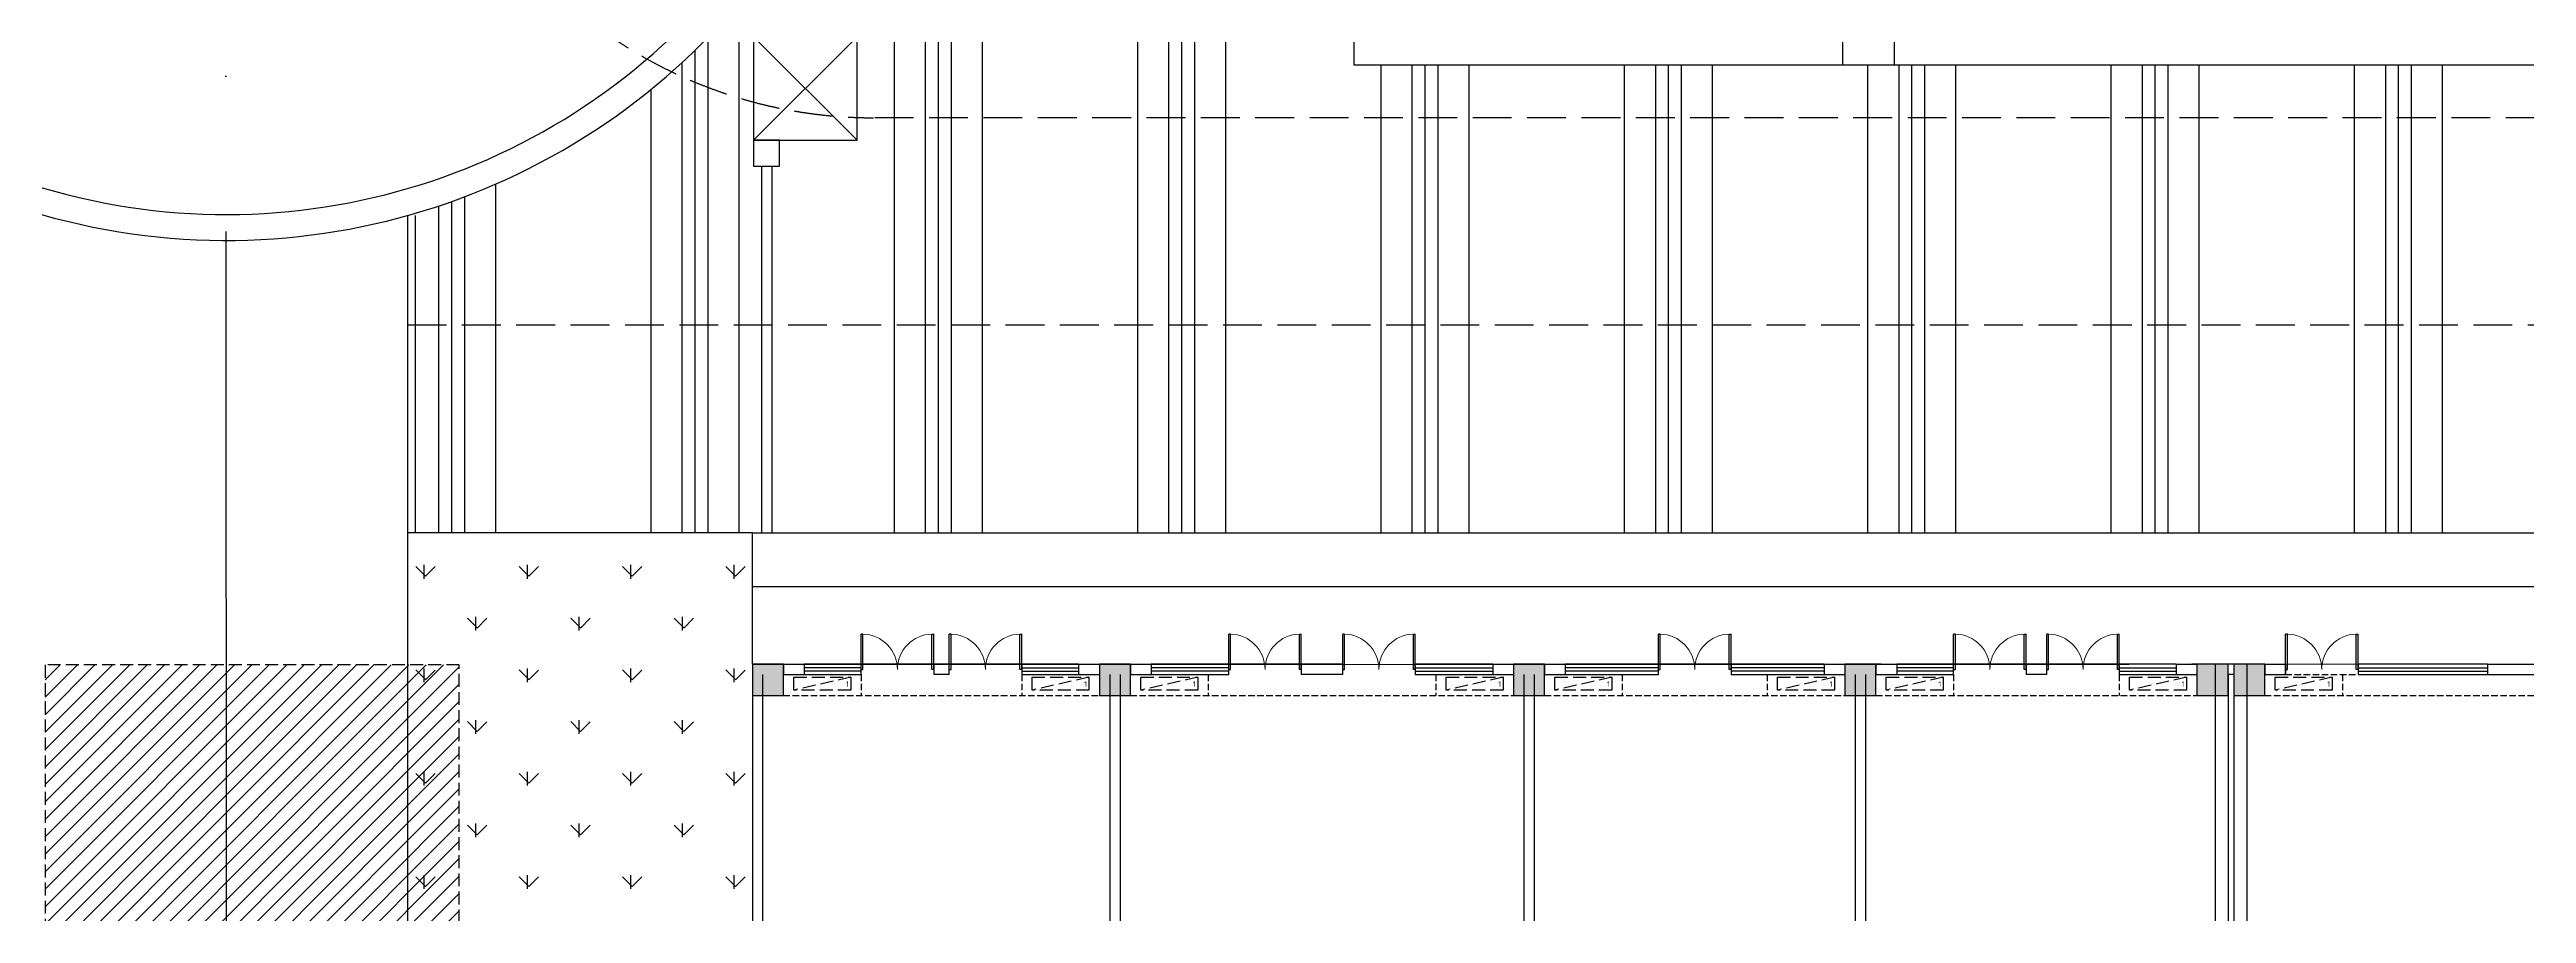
# Model space of a CAD drawing. Header units: millimetres. Extents: x 36720183 to 38160956, y 58934012 to 60388477.
# Drawn here: x 37601672 to 37649512, y 59376333 to 59393007 of the extents above; entities that cross this region are included whole.
import ezdxf

# ---------------------------------------------------------------- set-up
doc = ezdxf.new("R2010")
doc.units = ezdxf.units.MM
doc.header["$LTSCALE"] = 1000
doc.header["$MEASUREMENT"] = 0
doc.linetypes.add('ACAD_ISO04W100', pattern=[30, 24, -3, 0, -3])
doc.linetypes.add('DASH', pattern=[0.35, 0.25, -0.1])
for name, color, linetype in [('@ 绿化', 8, 'Continuous'), ('@HATCH', 8, 'Continuous'), ('@YL', 2, 'Continuous'), ('@填充', 8, 'Continuous'), ('@扑救面填充', 8, 'Continuous'), ('@铺装', 2, 'Continuous'), ('COLUMN', 9, 'Continuous'), ('CURTWALL', 4, 'Continuous'), ('DL_道路中线_支路网_', 4, 'ACAD_ISO04W100'), ('DL_道路红线_支路网_', 1, 'Continuous'), ('PUB_HATCH', 8, 'Continuous'), ('PUB_TEXT', 7, 'Continuous'), ('WALL', 4, 'Continuous'), ('WINDOW', 2, 'Continuous'), ('扑救面', 2, 'Continuous'), ('空调', 115, 'Continuous'), ('空调机位', 7, 'Continuous')]:
    doc.layers.add(name, color=color, linetype=linetype)
doc.styles.get("Standard").update_dxf_attribs({"font": 'gbenor.shx', "bigfont": 'gbcbig.shx'})

# ---------------------------------------------------------------- blocks, each defined once
blk = doc.blocks.new('ba')
at = {"color": 8}
blk.add_lwpolyline([(-1948, -52), (52, -52), (52, 1948), (-1948, 1948)], close=True, dxfattribs=at)
for points in [[(52, -52), (-1948, 1948)], [(-1948, -52), (52, 1948)]]:
    blk.add_lwpolyline(points, dxfattribs=at)
blk = doc.blocks.new('_FZH')
blk.add_lwpolyline([(-0.5, -0.5), (0.5, -0.5), (0.5, 0.5), (-0.5, 0.5)], close=True)
at = {"layer": 'PUB_HATCH'}
blk.add_solid([(-0.5, -0.5), (0.5, -0.5), (-0.5, 0.5), (0.5, 0.5)], dxfattribs=at)
blk = doc.blocks.new('ktjw')
at = {"layer": '空调机位', "linetype": 'DASH'}
blk.add_lwpolyline([(37896228, 59430172), (37896228, 59429922), (37895128, 59429922), (37895128, 59430172)], close=True, dxfattribs=at)
blk.add_lwpolyline([(37896228, 59430172), (37895128, 59429922)], dxfattribs=at)
at = {"layer": 'PUB_TEXT', "color": 0}
blk.add_text('1', height=105, dxfattribs=at).set_placement((37896134, 59429987))
blk = doc.blocks.new('$DorLib2D$00000002')
for p, q in [((-0.5, 0), (-0.5, 0.4875)), ((-0.475, 0.4875), (-0.5, 0.4875)), ((-0.475, 0), (-0.475, 0.4875)), ((0.475, 0), (0.475, 0.4875)), ((0.475, 0.4875), (0.5, 0.4875)), ((0.5, 0), (0.5, 0.4875)), ((-0.5, 0), (-0.475, 0)), ((0.5, 0), (0.475, 0))]:
    blk.add_line(p, q)
at = {"lineweight": 13}
for centre, start, end in [((-0.4875, 0), 0, 88.53072), ((0.4875, 0), 91.46928, 180)]:
    blk.add_arc(centre, 0.4875, start, end, dxfattribs=at)
blk = doc.blocks.new('D7D8scpm')
at = {"layer": '@铺装', "color": 6, "ltscale": 0.2}
for p, q in [((415521.6, -161420), (414121.6, -161420)), ((417221.6, -161420), (415821.6, -161420)), ((422621.4, -161420), (421221.4, -161420)), ((430921.4, -161420), (429521.4, -161420)), ((438421.5, -161420), (435221.5, -161420))]:
    blk.add_line(p, q, dxfattribs=at)
at = {"layer": 'CURTWALL', "color": 6}
for p, q in [((412021.6, -161420), (412021.6, -170294.8)), ((412221.6, -170294.8), (412221.6, -161620)), ((414121.6, -161420), (413021.6, -161420)), ((414121.6, -161486.6), (413021.6, -161486.6)), ((414121.6, -161553.3), (413021.6, -161553.3)), ((413021.6, -161620), (414121.6, -161620)), ((414121.6, -161620), (414121.6, -161420)), ((415521.6, -161420), (415521.6, -161620)), ((415821.6, -161620), (415821.6, -161420)), ((418321.6, -161420), (417221.6, -161420)), ((417221.6, -161420), (417221.6, -161620)), ((417221.6, -161486.6), (418321.6, -161486.6)), ((417221.6, -161553.3), (418321.6, -161553.3)), ((417221.6, -161620), (418321.6, -161620)), ((421221.4, -161420), (419721.4, -161420)), ((421221.4, -161486.7), (419721.4, -161486.7)), ((421221.4, -161553.4), (419721.4, -161553.4)), ((419721.4, -161620), (421221.4, -161620)), ((421221.4, -161620), (421221.4, -161420)), ((422621.4, -161420), (422621.4, -161620)), ((423421.4, -161620), (423421.4, -161420)), ((426321.4, -161420), (424821.4, -161420)), ((424821.4, -161420), (424821.4, -161620)), ((424821.4, -161486.7), (426321.4, -161486.7)), ((424821.4, -161553.4), (426321.4, -161553.4)), ((424821.4, -161620), (426321.4, -161620)), ((429521.4, -161420), (427721.4, -161420)), ((429521.4, -161486.6), (427721.4, -161486.6)), ((429521.4, -161553.3), (427721.4, -161553.3)), ((427721.4, -161620), (429521.4, -161620)), ((429521.4, -161620), (429521.4, -161420)), ((432721.4, -161420), (430921.4, -161420)), ((430921.4, -161420), (430921.4, -161620)), ((432721.4, -161486.6), (430921.4, -161486.6)), ((432721.4, -161553.3), (430921.4, -161553.3)), ((430921.4, -161620), (432721.4, -161620)), ((433821.5, -161420), (433421.5, -161420)), ((435221.5, -161420), (434121.5, -161420)), ((435221.5, -161486.6), (434121.5, -161486.6)), ((435221.5, -161553.3), (434121.5, -161553.3)), ((434121.5, -161620), (435221.5, -161620)), ((435221.5, -161620), (435221.5, -161420)), ((436621.5, -161420), (436621.5, -161620)), ((437021.5, -161620), (437021.5, -161420)), ((439521.5, -161420), (438421.5, -161420)), ((438421.5, -161420), (438421.5, -161620)), ((438421.5, -161486.6), (439521.5, -161486.6)), ((438421.5, -161553.3), (439521.5, -161553.3)), ((438421.5, -161620), (439521.5, -161620)), ((440321.5, -161420), (439821.5, -161420)), ((441631.5, -161620), (441631.5, -161420)), ((445531.5, -161420), (443031.5, -161420)), ((443031.5, -161420), (443031.5, -161620)), ((443031.5, -161486.6), (445531.5, -161486.6)), ((443031.5, -161553.3), (445531.5, -161553.3)), ((443031.5, -161620), (445531.5, -161620))]:
    blk.add_line(p, q, dxfattribs=at)
at = {"layer": 'WALL', "color": 6}
for p, q in [((412621.6, -161420), (413021.6, -161420)), ((412621.6, -161420), (412621.6, -161620)), ((412621.6, -161620), (413021.6, -161620)), ((413021.6, -161420), (413021.6, -161620)), ((415821.6, -161420), (415521.6, -161420)), ((415821.6, -161620), (415521.6, -161620)), ((415921.6, -161420), (415821.6, -161420)), ((418321.6, -161420), (418721.6, -161420)), ((418321.6, -161420), (418321.6, -161620)), ((418321.6, -161620), (418721.6, -161620)), ((418721.6, -161420), (418721.6, -161620)), ((418921.4, -161620), (418921.4, -173432.9)), ((419121.4, -161620), (419121.4, -173432.9)), ((419321.4, -161420), (419721.4, -161420)), ((419321.4, -161420), (419321.4, -161620)), ((419321.4, -161620), (419721.4, -161620)), ((419721.4, -161420), (419721.4, -161620)), ((423421.4, -161420), (422621.4, -161420)), ((423421.4, -161620), (422621.4, -161620)), ((426321.4, -161420), (426721.4, -161420)), ((426321.4, -161420), (426321.4, -161620)), ((426321.4, -161620), (426721.4, -161620)), ((426721.4, -161420), (426721.4, -161620)), ((426921.4, -161620), (426921.4, -170294.8)), ((427121.4, -161620), (427121.4, -170294.8)), ((427321.4, -161420), (427721.4, -161420)), ((427321.4, -161420), (427321.4, -161620)), ((427321.4, -161620), (427721.4, -161620)), ((427721.4, -161420), (427721.4, -161620)), ((432721.4, -161420), (433121.5, -161420)), ((432721.4, -161420), (432721.4, -161620)), ((432721.4, -161620), (433121.5, -161620)), ((433121.5, -161420), (433121.5, -161620)), ((433321.5, -161620), (433321.5, -173419.8)), ((433521.5, -161620), (433521.5, -173419.8)), ((433721.5, -161420), (434121.5, -161420)), ((433721.5, -161420), (433721.5, -161620)), ((433721.5, -161620), (434121.5, -161620)), ((434121.5, -161420), (434121.5, -161620)), ((437021.5, -161420), (436621.5, -161420)), ((437021.5, -161620), (436621.5, -161620)), ((439521.5, -161420), (439921.5, -161420)), ((439521.5, -161420), (439521.5, -161620)), ((439521.5, -161620), (439921.5, -161620)), ((439921.5, -161420), (439921.5, -161620)), ((440271.5, -161420), (440271.5, -168544.8)), ((440831.5, -161420), (440321.5, -161420)), ((440631.5, -161620), (440521.5, -161620)), ((440521.5, -161620), (440521.5, -168544.8)), ((440631.5, -161620), (440631.5, -168544.8)), ((440881.5, -161420), (440881.5, -168544.8)), ((441231.5, -161420), (441631.5, -161420)), ((441231.5, -161420), (441231.5, -161620)), ((441231.5, -161620), (441631.5, -161620)), ((441631.5, -161420), (441631.5, -161620)), ((445531.5, -161420), (446431.4, -161420)), ((445531.5, -161420), (445531.5, -161620)), ((445531.5, -161620), (446431.4, -161620))]:
    blk.add_line(p, q, dxfattribs=at)
at = {"layer": '空调', "color": 6, "linetype": 'DASH', "ltscale": 0.5}
for p, q in [((414121.6, -161620), (414121.6, -162020)), ((417221.4, -161620), (417221.4, -162020)), ((420821.4, -161620), (420821.4, -162020)), ((425221.4, -161620), (425221.4, -162020)), ((428821.4, -161620), (428821.4, -162020)), ((431621.3, -161620), (431621.3, -162020)), ((435221.5, -161620), (435221.5, -162020)), ((438421.3, -161620), (438421.3, -162020)), ((441631.5, -161620), (443031.5, -161620)), ((442731.5, -161620), (442731.5, -162020)), ((412621.6, -162020), (418721.4, -162020)), ((419321.4, -162020), (426721.4, -162020)), ((427321.4, -162020), (433121.5, -162020)), ((433721.5, -162020), (439921.5, -162020)), ((441231.5, -162020), (450731.4, -162020))]:
    blk.add_line(p, q, dxfattribs=at)
at = {"layer": 'COLUMN', "color": 6, "xscale": 599.9999999767169, "yscale": 599.9999999767169, "zscale": 599.9999999767169}
for p in [(412321.6, -161720), (419021.4, -161720), (427021.4, -161720), (433421.5, -161720), (440221.5, -161720), (440931.5, -161720)]:
    blk.add_blockref('_FZH', p, dxfattribs=at)
at = {"layer": 'WINDOW', "color": 6, "yscale": 1400, "zscale": 1400}
for p, xscale in [((414821.6, -161520), -1400), ((416521.6, -161520), 1400), ((421921.4, -161520), -1400), ((424121.4, -161520), 1400), ((430221.4, -161520), -1400), ((435921.5, -161520), -1400), ((437721.5, -161520), 1400), ((442331.5, -161520), 1400)]:
    blk.add_blockref('$DorLib2D$00000002', p, dxfattribs=dict(at, xscale=xscale))
at = {"layer": '空调', "color": 6}
for p in [(-37482306.6, -59591842.1), (-37477706.7, -59591842.1), (-37475606.7, -59591842.1), (-37469706.7, -59591842.1), (-37467606.7, -59591842.1), (-37463306.8, -59591842.1), (-37461206.7, -59591842.1), (-37456506.8, -59591842.1), (-37453696.6, -59591842.1)]:
    blk.add_blockref('ktjw', p, dxfattribs=at)

msp = doc.modelspace()

# ---------------------------------------------------------------- hatches: boundary and pattern name
at = {"layer": '@ 绿化', "linetype": 'Continuous'}
h = msp.add_hatch(dxfattribs=at)
h.set_pattern_fill('GRASS', color=256, scale=500, style=0)
h.set_pattern_definition([(90, (0, 0), (-997.795475, 997.795475), [264.58066, -1731.01015]), (45, (0, 0), (-997.796155, 997.796155), [264.58066, -1146.51615]), (135, (0, 0), (-997.796155, -997.796155), [264.58066, -1146.51615])])
edge = h.paths.add_edge_path()
edge.add_line((37615248, 59370908), (37608587, 59370908))
edge.add_line((37608587, 59370908), (37608587, 59383544))
edge.add_arc((37613620, 59301273), 82425, 88.8678, 93.50073, ccw=False)
edge.add_line((37615249, 59383682), (37615248, 59370908))
at = {"layer": '@扑救面填充'}
h = msp.add_hatch(dxfattribs=at)
h.set_pattern_fill('ANSI31', color=256, scale=150)
h.set_pattern_definition([(45, (0, 0), (-168.3798023, 168.3798023), [])])
edge = h.paths.add_edge_path()
edge.add_line((37601587, 59340166), (37662165, 59340173))
edge.add_line((37662165, 59340173), (37662159, 59348156))
edge.add_line((37662159, 59348156), (37609587, 59348156))
edge.add_line((37609587, 59348156), (37609587, 59381129))
edge.add_line((37609587, 59381129), (37601587, 59381129))
edge.add_line((37601587, 59381129), (37601587, 59340166))
edge.add_line((37601587, 59340166), (37662165, 59340173))

# ---------------------------------------------------------------- linework, layer by layer
at = {"layer": '@HATCH'}
for points in [[(37636308, 59392706), (37636308, 59408706)], [(37637308, 59392706), (37637308, 59408706)]]:
    msp.add_lwpolyline(points, dxfattribs=at)
at = {"layer": '@YL'}
for points in [[(37668759, 59392706), (37626867, 59392706), (37626867, 59414706), (37668759, 59414706)], [(37615249, 59383682), (37608587, 59383682)], [(37615249, 59383682), (37669503, 59383682), (37674899, 59378064), (37674899, 59335266), (37662166, 59335266)], [(37615249, 59381142), (37615249, 59383682)], [(37615249, 59382642), (37669060, 59382642), (37673859, 59377646), (37673859, 59336306), (37662166, 59336306)], [(37668421, 59381142), (37615249, 59381129)]]:
    msp.add_lwpolyline(points, dxfattribs=at)
msp.add_arc((37605087, 59402324), 13000, 46.271, 326.3371, dxfattribs=at)
at = {"layer": '@YL', "color": 8}
msp.add_arc((37605087, 59402324), 12500, 44.7103, 324.5612, dxfattribs=at)
at = {"layer": '@填充', "color": 8, "elevation": 0}
for points in [[(37618587, 59395118), (37618587, 59383682)], [(37618837, 59395118), (37618837, 59383682)], [(37619087, 59395118), (37619087, 59383682)], [(37619687, 59395118), (37619687, 59383682)], [(37622687, 59395118), (37622687, 59383682)], [(37623287, 59395118), (37623287, 59383682)], [(37623537, 59395118), (37623537, 59383682)], [(37623787, 59395118), (37623787, 59383682)], [(37624387, 59395118), (37624387, 59383682)], [(37614987, 59393898), (37614987, 59383682)], [(37614387, 59393240), (37614387, 59383682)], [(37617987, 59393256), (37617987, 59383682)], [(37613887, 59392755), (37613887, 59383682)], [(37614137, 59392991), (37614137, 59383682)], [(37627387, 59392706), (37627387, 59383682)], [(37627987, 59392706), (37627987, 59383682)], [(37628237, 59392706), (37628237, 59383682)], [(37628487, 59392706), (37628487, 59383682)], [(37629087, 59392706), (37629087, 59383682)], [(37632087, 59392706), (37632087, 59383682)], [(37632687, 59392706), (37632687, 59383682)], [(37632937, 59392706), (37632937, 59383682)], [(37633187, 59392706), (37633187, 59383682)], [(37633787, 59392706), (37633787, 59383682)], [(37636787, 59392706), (37636787, 59383682)], [(37637387, 59392706), (37637387, 59383682)], [(37637637, 59392706), (37637637, 59383682)], [(37637887, 59392706), (37637887, 59383682)], [(37638487, 59392706), (37638487, 59383682)], [(37641487, 59392706), (37641487, 59383682)], [(37642087, 59392706), (37642087, 59383682)], [(37642337, 59392706), (37642337, 59383682)], [(37642587, 59392706), (37642587, 59383682)], [(37643187, 59392706), (37643187, 59383682)], [(37646187, 59392706), (37646187, 59383682)], [(37646787, 59392706), (37646787, 59383682)], [(37647037, 59392706), (37647037, 59383682)], [(37647287, 59392706), (37647287, 59383682)], [(37647887, 59392706), (37647887, 59383682)], [(37613287, 59392236), (37613287, 59383682)], [(37610287, 59390409), (37610287, 59383682)], [(37609187, 59389987), (37609187, 59383682)], [(37609437, 59390073), (37609437, 59383682)], [(37609687, 59390165), (37609687, 59383682)], [(37608587, 59386228), (37608587, 59383544)]]:
    msp.add_lwpolyline(points, dxfattribs=at)
at = {"layer": 'DL_道路中线_支路网_', "color": 8}
msp.add_line((37605072, 59449495), (37605087, 59333216, 0), dxfattribs=at)
at = {"layer": 'DL_道路红线_支路网_', "color": 4}
msp.add_line((37608587, 59389804, 0), (37608587, 59357156, 0), dxfattribs=at)
at = {"layer": 'DL_道路红线_支路网_', "color": 8}
msp.add_line((37608737, 59389804, 0), (37608737, 59383682, 0), dxfattribs=at)
at = {"layer": 'WALL', "color": 8}
msp.add_lwpolyline([(37615271, 59390756), (37615771, 59390756), (37615771, 59391256), (37615271, 59391256)], close=True, dxfattribs=at)
for points in [[(37615421, 59390756), (37615421, 59383682)], [(37615621, 59390756), (37615621, 59383682)], [(37615421, 59382642), (37615621, 59382642)]]:
    msp.add_lwpolyline(points, dxfattribs=at)
at = {"layer": '扑救面', "color": 8, "linetype": 'DASH', "ltscale": 3}
msp.add_lwpolyline([(37683461, 59391691), (37617587, 59391691, -0.414214), (37608587, 59400691), (37608587, 59404814)], format="xyb", dxfattribs=at)
msp.add_lwpolyline([(37608587, 59387691), (37683371, 59387691)], dxfattribs=at)
at = {"layer": '扑救面', "color": 8, "linetype": 'DASH', "elevation": 0}
msp.add_lwpolyline([(37601587, 59340166), (37662165, 59340173), (37662159, 59348156), (37609587, 59348156), (37609587, 59381129), (37601587, 59381129), (37601587, 59340166), (37662165, 59340173)], dxfattribs=at)

# ---------------------------------------------------------------- block references
for name, p in [('ba', (37617219, 59391308)), ('D7D8scpm', (37203227, 59542562))]:
    msp.add_blockref(name, p)

doc.saveas('drawing.dxf')
